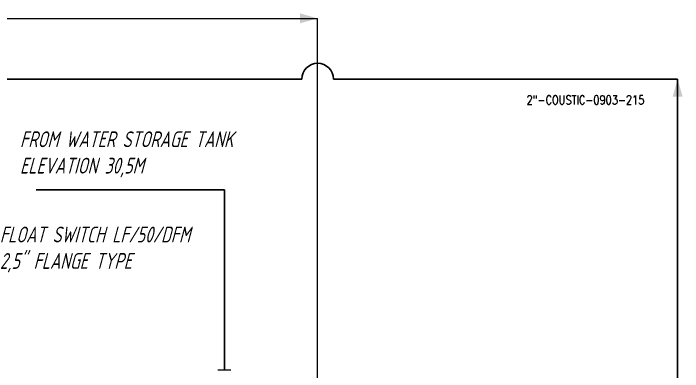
# Model space of a CAD drawing. Extents: x -29512 to 147477, y -5232 to 39709.
# Drawn here: x 140839.11 to 140881.34, y 9124.32 to 9146.96 of the extents above; entities that cross this region are included whole.
import ezdxf
from ezdxf.enums import TextEntityAlignment as Align

# ---------------------------------------------------------------- set-up
doc = ezdxf.new("R2010")
doc.units = 0
doc.layers.get('0').update_dxf_attribs({"linetype": 'CONTINUOUS'})
for name, color, linetype in [('DIMENSION', 3, 'CONTINUOUS'), ('HATCH', 4, 'CONTINUOUS'), ('NUVOLA', 6, 'CONTINUOUS'), ('S', 7, 'CONTINUOUS')]:
    doc.layers.add(name, color=color, linetype=linetype)
doc.layers.add('FITTING', color=7, linetype='CONTINUOUS', lineweight=13)
doc.styles.add('S25', font='SIMPLEX', dxfattribs={"width": 0.8, "height": 0.25})
doc.styles.add('STYLE4', font='isocp.shx', dxfattribs={"width": 0.8, "oblique": 15, "height": 2})

msp = doc.modelspace()

# ---------------------------------------------------------------- linework, layer by layer
at = {"color": 4, "lineweight": 20}
for p in [(140637.7005, 9146.6415), (140858.3047, 9110.1025)]:
    msp.add_line(p, (140858.3047, 9146.6415), dxfattribs=at)
msp.add_solid([(140858.3047, 9146.6415), (140857.2031, 9146.9563), (140857.2031, 9146.3268)], dxfattribs=at)
at = {"layer": 'FITTING', "lineweight": 20}
msp.add_line((140852.0118, 9124.4452), (140852.8361, 9124.4452), dxfattribs=at)
at = {"layer": 'HATCH', "color": 3}
for p, q in [((140852.424, 9135.808), (140840.5392, 9135.808)), ((140852.424, 9124.4452), (140852.424, 9135.808))]:
    msp.add_line(p, q, dxfattribs=at)
at = {"layer": 'NUVOLA', "color": 13}
for p, q in [((140648.5472, 9142.7997), (140857.3047, 9142.7997)), ((140859.3047, 9142.7997), (140881.0227, 9142.7997)), ((140881.0227, 9104.0682), (140881.0227, 9142.7997))]:
    msp.add_line(p, q, dxfattribs=at)
msp.add_arc((140858.3047, 9142.7997), 1, 0, 180, dxfattribs=at)
msp.add_solid([(140881.0227, 9142.7997), (140881.3374, 9141.6982), (140880.708, 9141.6982)], dxfattribs=at)

# ---------------------------------------------------------------- texts
at = {"layer": 'DIMENSION', "color": 4, "insert": (140839.5243, 9139.5024), "char_height": 1, "attachment_point": 1, "style": 'STYLE4'}
msp.add_mtext('{FROM WATER STORAGE TANK\\PELEVATION 30,5M}', dxfattribs=at)
at = {"layer": 'DIMENSION', "color": 2, "insert": (140838.2524, 9133.4824), "char_height": 1, "attachment_point": 1, "style": 'STYLE4'}
msp.add_mtext('FLOAT SWITCH LF/50/DFM\\P2,5" FLANGE TYPE', dxfattribs=at)
at = {"layer": 'S', "color": 2, "style": 'S25', "width": 0.8}
msp.add_text('2"-COUSTIC-0903-215', height=0.5646, dxfattribs=at).set_placement((140878.92, 9141.2053), align=Align.RIGHT)

doc.saveas('drawing.dxf')
